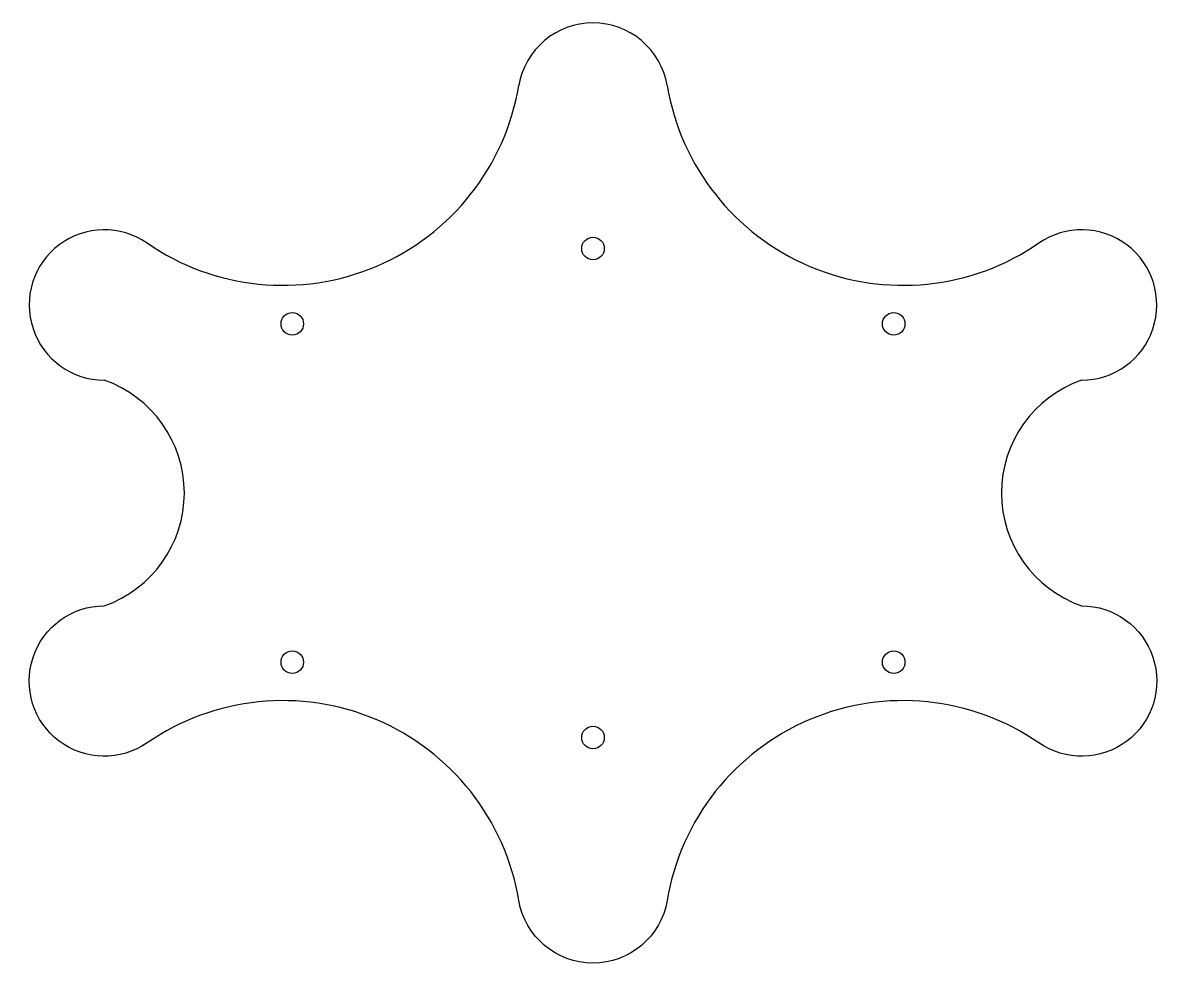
# Model space of a CAD drawing. Extents: x -2 to 302, y -250 to 0.
import ezdxf

# ---------------------------------------------------------------- set-up
doc = ezdxf.new("R2010")
doc.units = 0
doc.layers.get('0').update_dxf_attribs({"linetype": 'continuous'})

# ---------------------------------------------------------------- blocks, each defined once
blk = doc.blocks.new('SKETCH')
at = {"color": 7}
blk.add_lwpolyline([(280, -95, 0.710939), (280, -155, -1.358836), (268.64, -191.46, 0.548971), (169.72, -233.31, -0.846008), (130.28, -233.31, 0.548971), (31.36, -191.46, -1.357421), (19.96, -155, 0.710945), (19.96, -95)], format="xyb", dxfattribs=at)
for centre in [(150, -60), (70, -80), (230, -80), (70, -170), (230, -170), (150, -190)]:
    blk.add_circle(centre, 3, dxfattribs=at)
for centre, radius, start, end in [((150, -20), 20, 9.537, 170.463), ((67.5, -6.14), 63.65, -124.599, -9.537), ((232.5, -6.14), 63.65, -170.463, -55.401), ((20, -75), 20, 55.4015, -90.1158), ((280, -75), 20, -89.9935, 124.5984)]:
    blk.add_arc(centre, radius, start, end, dxfattribs=at)

msp = doc.modelspace()

# ---------------------------------------------------------------- block references
at = {"color": 7}
msp.add_blockref('SKETCH', (0, 0), dxfattribs=at)

doc.saveas('drawing.dxf')
